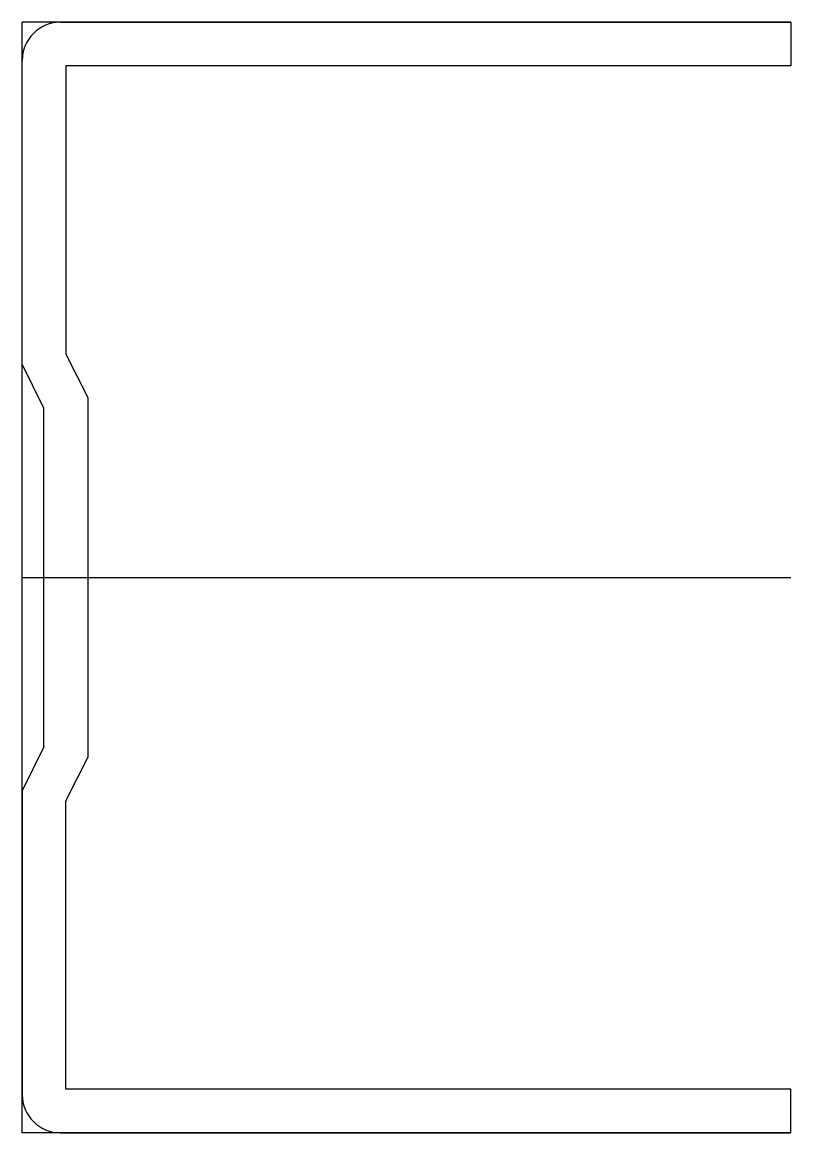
# Model space of a CAD drawing. Extents: x 0 to 34.6, y -25 to 25.
import ezdxf

# ---------------------------------------------------------------- set-up
doc = ezdxf.new("R2010")
doc.units = 0
doc.layers.get('0').update_dxf_attribs({"linetype": 'CONTINUOUS'})

msp = doc.modelspace()

# ---------------------------------------------------------------- linework, layer by layer
at = {"linetype": 'CONTINUOUS'}
for p, q in [((34.63, 25), (0, 25)), ((0, -25), (0, 25)), ((1.72, 25), (34.63, 25)), ((34.63, 25), (34.63, 23.04)), ((0, 9.6), (0, 23.28)), ((34.63, 23.04), (1.96, 23.04)), ((1.96, 23.04), (1.96, 10.06)), ((1.96, 10.06), (2.95, 8.1)), ((0.98, 7.63), (0, 9.6)), ((2.95, 8.1), (2.95, -8.1)), ((0.98, -7.63), (0.98, 7.63)), ((0, 0), (34.63, 0)), ((0.98, -7.63), (0, -9.6)), ((1.96, -10.06), (2.95, -8.1)), ((0, -9.6), (0, -23.28)), ((1.96, -23.04), (1.96, -10.06)), ((34.63, -23.04), (1.96, -23.04)), ((34.63, -25), (34.63, -23.04)), ((34.63, -25), (0, -25)), ((1.72, -25), (34.63, -25))]:
    msp.add_line(p, q, dxfattribs=at)
for centre, start, end in [((1.72, 23.28), 90, 180), ((1.72, -23.28), 180, 270)]:
    msp.add_arc(centre, 1.72, start, end, dxfattribs=at)

doc.saveas('drawing.dxf')
